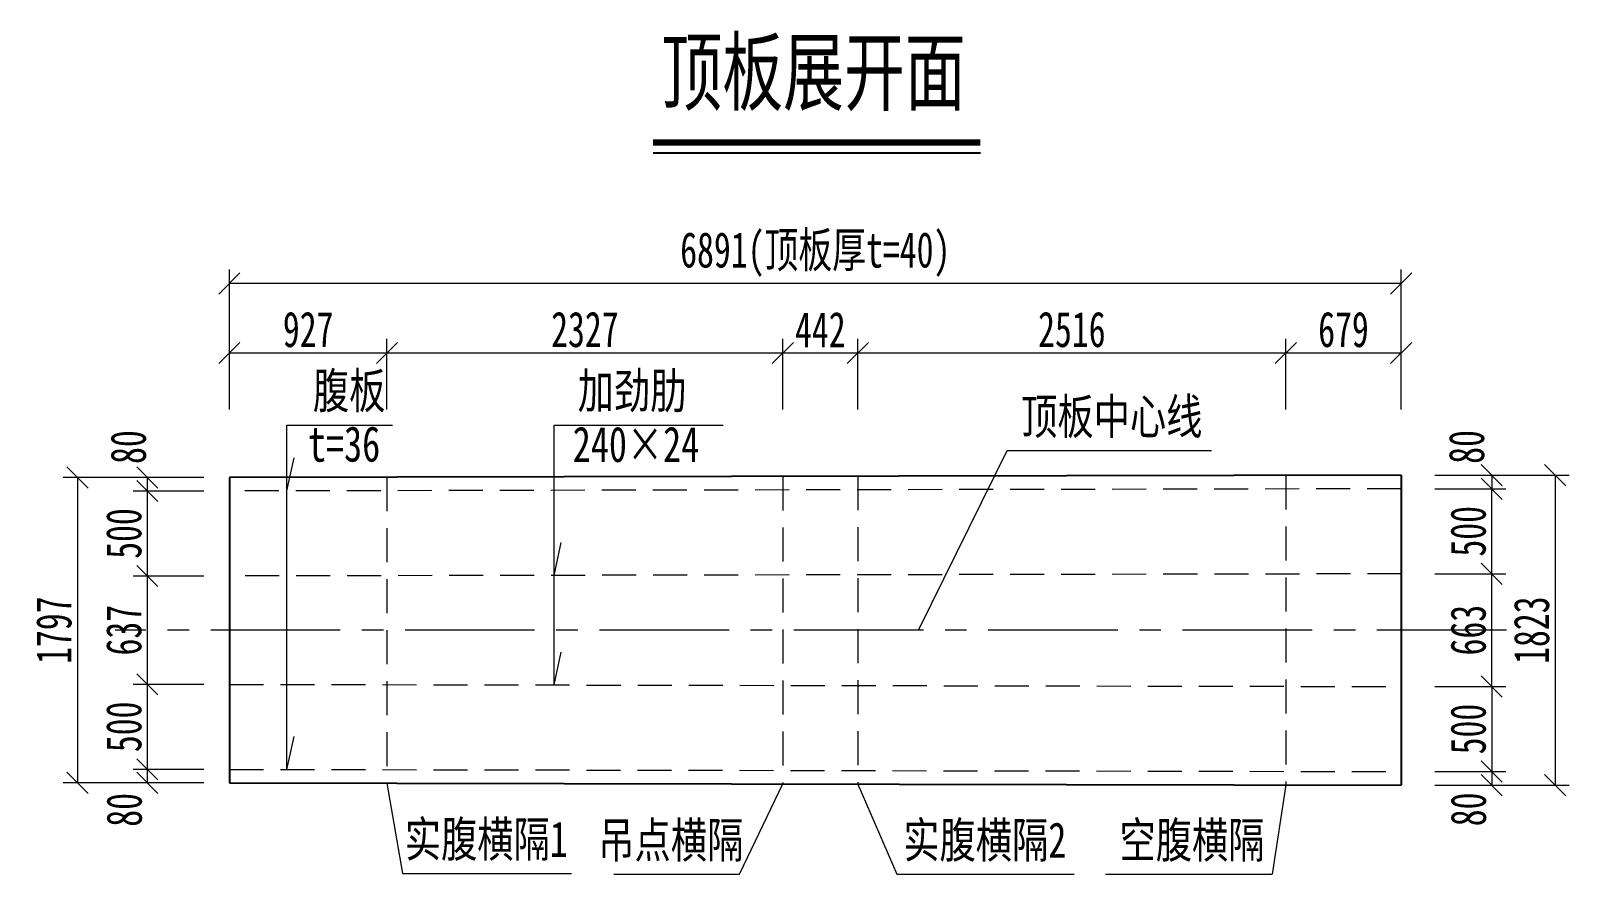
# Model space of a CAD drawing. Header units: millimetres. Extents: x -411717 to -116098, y 0 to 693159.
# Drawn here: x -204646 to -195600, y 345799 to 350760 of the extents above; entities that cross this region are included whole.
import ezdxf
from ezdxf.enums import TextEntityAlignment as Align

# ---------------------------------------------------------------- set-up
doc = ezdxf.new("R2010")
doc.units = ezdxf.units.MM
doc.header["$LTSCALE"] = 2
doc.header["$PDMODE"] = 3
doc.header["$PDSIZE"] = -10
doc.linetypes.add('CENTER2', pattern=[28.575, 19.05, -3.175, 3.175, -3.175])
doc.linetypes.add('DASHED', pattern=[0.75, 0.5, -0.25])
doc.layers.get('Defpoints').update_dxf_attribs({"color": 8, "lineweight": 9})
for name, color, linetype, lineweight in [('中心线', 7, 'CENTER2', 15), ('标注', 4, 'Continuous', 13), ('标注线及字体', 2, 'Continuous', 15), ('虚线', 4, 'DASHED', 15), ('钢板粗线', 1, 'Continuous', 25)]:
    doc.layers.add(name, color=color, linetype=linetype, lineweight=lineweight)
doc.styles.add('111', font='仿宋_GB2312.ttf', dxfattribs={"width": 0.7})
doc.styles.add('BM_Anno', font='仿宋_GB2312.ttf', dxfattribs={"width": 0.85})
doc.dimstyles.new('200', dxfattribs={"dimscale": 0, "dimtxt": 2.5, "dimasz": 1.5, "dimexe": 1, "dimexo": 1, "dimgap": 0.4, "dimtad": 1, "dimdec": 0, "dimdsep": 46, "dimtxsty": '111', "dimblk": 'OBLIQUE', "dimcen": 0, "dimclrd": 256, "dimclre": 256, "dimclrt": 256, "dimadec": 1, "dimazin": 2, "dimtfac": 1, "dimtdec": 0, "dimtmove": 2, "dimatfit": 3, "dimfxl": 4, "dimfxlon": 1, "dimtolj": 1, "dimlwd": -1, "dimlwe": -1, "dimarcsym": 0})

# ---------------------------------------------------------------- blocks, each defined once
blk = doc.blocks.new('_Oblique')
at = {"color": 0, "linetype": 'ByBlock', "lineweight": -2}
blk.add_line((-0.5, -0.5), (0.5, 0.5), dxfattribs=at)
blk = doc.blocks.new('*D161')
at = {"layer": 'Defpoints', "color": 0, "transparency": 16777216}
for p in [(-202551.6, 348865), (-202551.6, 348299.3), (-203478.6, 348297.5)]:
    blk.add_point(p, dxfattribs=at)
at = {"layer": '标注', "transparency": 16777216}
for p, q in [((-203478.6, 348531.6), (-203478.6, 348948.3)), ((-202551.6, 348531.6), (-202551.6, 348948.3)), ((-203478.6, 348865), (-202551.6, 348865))]:
    blk.add_line(p, q, dxfattribs=at)
at = {"layer": '标注', "transparency": 16777216, "xscale": 124.9999999999999, "yscale": 124.9999999999999, "zscale": 124.9999999999999, "rotation": 180}
blk.add_blockref('_Oblique', (-203478.6, 348865), dxfattribs=at)
at = {"layer": '标注', "transparency": 16777216, "xscale": 124.9999999999999, "yscale": 124.9999999999999, "zscale": 124.9999999999999}
blk.add_blockref('_Oblique', (-202551.6, 348865), dxfattribs=at)
at = {"layer": '标注', "transparency": 16777216, "insert": (-203015.1, 349002.5), "char_height": 208.33, "attachment_point": 5, "style": '111'}
blk.add_mtext('\\A1;927', dxfattribs=at)
blk = doc.blocks.new('*D162')
at = {"layer": 'Defpoints', "color": 0, "transparency": 16777216}
for p in [(-200224.6, 348865), (-202551.6, 348134.9), (-200224.6, 348134.9)]:
    blk.add_point(p, dxfattribs=at)
at = {"layer": '标注', "transparency": 16777216}
for p, q in [((-202551.6, 348531.6), (-202551.6, 348948.3)), ((-200224.6, 348531.6), (-200224.6, 348948.3)), ((-202551.6, 348865), (-200224.6, 348865))]:
    blk.add_line(p, q, dxfattribs=at)
at = {"layer": '标注', "transparency": 16777216, "xscale": 124.9999999999999, "yscale": 124.9999999999999, "zscale": 124.9999999999999, "rotation": 180}
blk.add_blockref('_Oblique', (-202551.6, 348865), dxfattribs=at)
at = {"layer": '标注', "transparency": 16777216, "xscale": 124.9999999999999, "yscale": 124.9999999999999, "zscale": 124.9999999999999}
blk.add_blockref('_Oblique', (-200224.6, 348865), dxfattribs=at)
at = {"layer": '标注', "transparency": 16777216, "insert": (-201388.1, 349002.5), "char_height": 208.33, "attachment_point": 5, "style": '111'}
blk.add_mtext('\\A1;2327', dxfattribs=at)
blk = doc.blocks.new('*D163')
at = {"layer": 'Defpoints', "color": 0, "transparency": 16777216}
for p in [(-199782.6, 348865), (-200224.6, 348139.3), (-199782.6, 348140.2)]:
    blk.add_point(p, dxfattribs=at)
at = {"layer": '标注', "transparency": 16777216}
for p, q in [((-200224.6, 348531.6), (-200224.6, 348948.3)), ((-199782.6, 348531.6), (-199782.6, 348948.3)), ((-200224.6, 348865), (-199782.6, 348865))]:
    blk.add_line(p, q, dxfattribs=at)
at = {"layer": '标注', "transparency": 16777216, "xscale": 124.9999999999999, "yscale": 124.9999999999999, "zscale": 124.9999999999999, "rotation": 180}
blk.add_blockref('_Oblique', (-200224.6, 348865), dxfattribs=at)
at = {"layer": '标注', "transparency": 16777216, "xscale": 124.9999999999999, "yscale": 124.9999999999999, "zscale": 124.9999999999999}
blk.add_blockref('_Oblique', (-199782.6, 348865), dxfattribs=at)
at = {"layer": '标注', "transparency": 16777216, "insert": (-200003.6, 349002.5), "char_height": 208.33, "attachment_point": 5, "style": '111'}
blk.add_mtext('\\A1;442', dxfattribs=at)
blk = doc.blocks.new('*D164')
at = {"layer": 'Defpoints', "color": 0, "transparency": 16777216}
for p in [(-197266.6, 348865), (-199782.6, 348140.2), (-197266.6, 348144.9)]:
    blk.add_point(p, dxfattribs=at)
at = {"layer": '标注', "transparency": 16777216}
for p, q in [((-199782.6, 348531.6), (-199782.6, 348948.3)), ((-197266.6, 348531.6), (-197266.6, 348948.3)), ((-199782.6, 348865), (-197266.6, 348865))]:
    blk.add_line(p, q, dxfattribs=at)
at = {"layer": '标注', "transparency": 16777216, "xscale": 124.9999999999999, "yscale": 124.9999999999999, "zscale": 124.9999999999999, "rotation": 180}
blk.add_blockref('_Oblique', (-199782.6, 348865), dxfattribs=at)
at = {"layer": '标注', "transparency": 16777216, "xscale": 124.9999999999999, "yscale": 124.9999999999999, "zscale": 124.9999999999999}
blk.add_blockref('_Oblique', (-197266.6, 348865), dxfattribs=at)
at = {"layer": '标注', "transparency": 16777216, "insert": (-198524.6, 349002.5), "char_height": 208.33, "attachment_point": 5, "style": '111'}
blk.add_mtext('\\A1;2516', dxfattribs=at)
blk = doc.blocks.new('*D165')
at = {"layer": 'Defpoints', "color": 0, "transparency": 16777216}
for p in [(-196587.6, 348865), (-197266.6, 348309.3), (-196587.6, 348309.3)]:
    blk.add_point(p, dxfattribs=at)
at = {"layer": '标注', "transparency": 16777216}
for p, q in [((-197266.6, 348531.6), (-197266.6, 348948.3)), ((-196587.6, 348531.6), (-196587.6, 348948.3)), ((-197266.6, 348865), (-196587.6, 348865))]:
    blk.add_line(p, q, dxfattribs=at)
at = {"layer": '标注', "transparency": 16777216, "xscale": 124.9999999999999, "yscale": 124.9999999999999, "zscale": 124.9999999999999, "rotation": 180}
blk.add_blockref('_Oblique', (-197266.6, 348865), dxfattribs=at)
at = {"layer": '标注', "transparency": 16777216, "xscale": 124.9999999999999, "yscale": 124.9999999999999, "zscale": 124.9999999999999}
blk.add_blockref('_Oblique', (-196587.6, 348865), dxfattribs=at)
at = {"layer": '标注', "transparency": 16777216, "insert": (-196927.1, 349002.5), "char_height": 208.33, "attachment_point": 5, "style": '111'}
blk.add_mtext('\\A1;679', dxfattribs=at)
blk = doc.blocks.new('*D166')
at = {"layer": 'Defpoints', "color": 0, "transparency": 16777216}
for p in [(-203478.6, 349273.3), (-203478.6, 348146.2), (-196587.6, 348146.2)]:
    blk.add_point(p, dxfattribs=at)
at = {"layer": '标注', "transparency": 16777216}
for p, q in [((-203478.6, 348940), (-203478.6, 349356.6)), ((-196587.6, 348940), (-196587.6, 349356.6)), ((-196587.6, 349273.3), (-203478.6, 349273.3))]:
    blk.add_line(p, q, dxfattribs=at)
at = {"layer": '标注', "transparency": 16777216, "xscale": 124.9999999999999, "yscale": 124.9999999999999, "zscale": 124.9999999999999, "rotation": 180}
blk.add_blockref('_Oblique', (-203478.6, 349273.3), dxfattribs=at)
at = {"layer": '标注', "transparency": 16777216, "xscale": 124.9999999999999, "yscale": 124.9999999999999, "zscale": 124.9999999999999}
blk.add_blockref('_Oblique', (-196587.6, 349273.3), dxfattribs=at)
at = {"layer": '标注', "transparency": 16777216, "insert": (-200033.1, 349444), "char_height": 208.333, "attachment_point": 5, "style": '111'}
blk.add_mtext('\\A1;6891(顶板厚t=40)', dxfattribs=at)
blk = doc.blocks.new('*D167')
at = {"layer": 'Defpoints', "color": 0, "transparency": 16777216}
for p in [(-203478.6, 348133.2), (-203961.1, 348053.2), (-203478.5, 348053.2)]:
    blk.add_point(p, dxfattribs=at)
at = {"layer": '标注', "transparency": 16777216}
for p, q in [((-203627.8, 348133.2), (-204044.5, 348133.2)), ((-203961.1, 348133.2), (-203961.1, 348053.2)), ((-203627.8, 348053.2), (-204044.5, 348053.2))]:
    blk.add_line(p, q, dxfattribs=at)
at = {"layer": '标注', "transparency": 16777216, "xscale": 124.9999999999999, "yscale": 124.9999999999999, "zscale": 124.9999999999999}
for p, rotation in [((-203961.1, 348133.2), 90), ((-203961.1, 348053.2), 270)]:
    blk.add_blockref('_Oblique', p, dxfattribs=dict(at, rotation=rotation))
at = {"layer": '标注', "transparency": 16777216, "insert": (-204072, 348311.6), "char_height": 208.33, "attachment_point": 5, "rotation": 90, "style": '111'}
blk.add_mtext('\\A1;80', dxfattribs=at)
blk = doc.blocks.new('*D168')
at = {"layer": 'Defpoints', "color": 0, "transparency": 16777216}
for p in [(-203478.6, 346416.2), (-203961.1, 346336.2), (-203478.8, 346336.2)]:
    blk.add_point(p, dxfattribs=at)
at = {"layer": '标注', "transparency": 16777216}
for p, q in [((-203627.8, 346416.2), (-204044.5, 346416.2)), ((-203961.1, 346416.2), (-203961.1, 346336.2)), ((-203627.8, 346336.2), (-204044.5, 346336.2))]:
    blk.add_line(p, q, dxfattribs=at)
at = {"layer": '标注', "transparency": 16777216, "xscale": 124.9999999999999, "yscale": 124.9999999999999, "zscale": 124.9999999999999}
for p, rotation in [((-203961.1, 346416.2), 90), ((-203961.1, 346336.2), 270)]:
    blk.add_blockref('_Oblique', p, dxfattribs=dict(at, rotation=rotation))
at = {"layer": '标注', "transparency": 16777216, "insert": (-204096.3, 346178), "char_height": 208.33, "attachment_point": 5, "rotation": 90, "style": '111'}
blk.add_mtext('\\A1;80', dxfattribs=at)
blk = doc.blocks.new('*D169')
at = {"layer": 'Defpoints', "color": 0, "transparency": 16777216}
for p in [(-203478.6, 348133.2), (-204372.2, 346336.2), (-203478.6, 346336.2)]:
    blk.add_point(p, dxfattribs=at)
at = {"layer": '标注', "transparency": 16777216}
for p, q in [((-204038.8, 348133.2), (-204455.5, 348133.2)), ((-204372.2, 348133.2), (-204372.2, 346336.2)), ((-204038.8, 346336.2), (-204455.5, 346336.2))]:
    blk.add_line(p, q, dxfattribs=at)
at = {"layer": '标注', "transparency": 16777216, "xscale": 124.9999999999999, "yscale": 124.9999999999999, "zscale": 124.9999999999999}
for p, rotation in [((-204372.2, 348133.2), 90), ((-204372.2, 346336.2), 270)]:
    blk.add_blockref('_Oblique', p, dxfattribs=dict(at, rotation=rotation))
at = {"layer": '标注', "transparency": 16777216, "insert": (-204509.7, 347234.7), "char_height": 208.33, "attachment_point": 5, "rotation": 90, "style": '111'}
blk.add_mtext('\\A1;1797', dxfattribs=at)
blk = doc.blocks.new('*D170')
at = {"layer": 'Defpoints', "color": 0, "transparency": 16777216}
for p in [(-196587.6, 348146.2), (-196587.6, 348066.2), (-196055.7, 348066.2)]:
    blk.add_point(p, dxfattribs=at)
at = {"layer": '标注', "transparency": 16777216}
for p, q in [((-196389.1, 348146.2), (-195972.4, 348146.2)), ((-196055.7, 348146.2), (-196055.7, 348066.2)), ((-196389.1, 348066.2), (-195972.4, 348066.2))]:
    blk.add_line(p, q, dxfattribs=at)
at = {"layer": '标注', "transparency": 16777216, "xscale": 124.9999999999999, "yscale": 124.9999999999999, "zscale": 124.9999999999999}
for p, rotation in [((-196055.7, 348146.2), 90), ((-196055.7, 348066.2), 270)]:
    blk.add_blockref('_Oblique', p, dxfattribs=dict(at, rotation=rotation))
at = {"layer": '标注', "transparency": 16777216, "insert": (-196202.7, 348312.4), "char_height": 208.33, "attachment_point": 5, "rotation": 90, "style": '111'}
blk.add_mtext('\\A1;80', dxfattribs=at)
blk = doc.blocks.new('*D171')
at = {"layer": 'Defpoints', "color": 0, "transparency": 16777216}
for p in [(-196587.5, 346403.2), (-196587.6, 346323.2), (-196055.7, 346323.2)]:
    blk.add_point(p, dxfattribs=at)
at = {"layer": '标注', "transparency": 16777216}
for p, q in [((-196389.1, 346403.2), (-195972.4, 346403.2)), ((-196055.7, 346403.2), (-196055.7, 346323.2)), ((-196389.1, 346323.2), (-195972.4, 346323.2))]:
    blk.add_line(p, q, dxfattribs=at)
at = {"layer": '标注', "transparency": 16777216, "xscale": 124.9999999999999, "yscale": 124.9999999999999, "zscale": 124.9999999999999}
for p, rotation in [((-196055.7, 346403.2), 90), ((-196055.7, 346323.2), 270)]:
    blk.add_blockref('_Oblique', p, dxfattribs=dict(at, rotation=rotation))
at = {"layer": '标注', "transparency": 16777216, "insert": (-196191.9, 346180.7), "char_height": 208.33, "attachment_point": 5, "rotation": 90, "style": '111'}
blk.add_mtext('\\A1;80', dxfattribs=at)
blk = doc.blocks.new('*D172')
at = {"layer": 'Defpoints', "color": 0, "transparency": 16777216}
for p in [(-196587.6, 348146.2), (-196587.6, 346323.2), (-195683, 346323.2)]:
    blk.add_point(p, dxfattribs=at)
at = {"layer": '标注', "transparency": 16777216}
for p, q in [((-196016.3, 348146.2), (-195599.7, 348146.2)), ((-195683, 348146.2), (-195683, 346323.2)), ((-196016.3, 346323.2), (-195599.7, 346323.2))]:
    blk.add_line(p, q, dxfattribs=at)
at = {"layer": '标注', "transparency": 16777216, "xscale": 124.9999999999999, "yscale": 124.9999999999999, "zscale": 124.9999999999999}
for p, rotation in [((-195683, 348146.2), 90), ((-195683, 346323.2), 270)]:
    blk.add_blockref('_Oblique', p, dxfattribs=dict(at, rotation=rotation))
at = {"layer": '标注', "transparency": 16777216, "insert": (-195820.5, 347234.7), "char_height": 208.33, "attachment_point": 5, "rotation": 90, "style": '111'}
blk.add_mtext('\\A1;1823', dxfattribs=at)
blk = doc.blocks.new('*D512')
at = {"layer": 'Defpoints', "color": 0, "transparency": 16777216}
for p in [(-203478.5, 348053.2), (-203961.1, 347553.2), (-203477.5, 347553.2)]:
    blk.add_point(p, dxfattribs=at)
at = {"layer": '标注', "transparency": 16777216}
for p, q in [((-203627.8, 348053.2), (-204044.5, 348053.2)), ((-203961.1, 348053.2), (-203961.1, 347553.2)), ((-203627.8, 347553.2), (-204044.5, 347553.2))]:
    blk.add_line(p, q, dxfattribs=at)
at = {"layer": '标注', "transparency": 16777216, "xscale": 124.9999999999999, "yscale": 124.9999999999999, "zscale": 124.9999999999999}
for p, rotation in [((-203961.1, 348053.2), 90), ((-203961.1, 347553.2), 270)]:
    blk.add_blockref('_Oblique', p, dxfattribs=dict(at, rotation=rotation))
at = {"layer": '标注', "transparency": 16777216, "insert": (-204098.6, 347803.2), "char_height": 208.33, "attachment_point": 5, "rotation": 90, "style": '111'}
blk.add_mtext('\\A1;500', dxfattribs=at)
blk = doc.blocks.new('*D513')
at = {"layer": 'Defpoints', "color": 0, "transparency": 16777216}
for p in [(-203477.5, 347553.2), (-203961.1, 346916.2), (-203477.5, 346916.2)]:
    blk.add_point(p, dxfattribs=at)
at = {"layer": '标注', "transparency": 16777216}
for p, q in [((-203627.8, 347553.2), (-204044.5, 347553.2)), ((-203961.1, 347553.2), (-203961.1, 346916.2)), ((-203627.8, 346916.2), (-204044.5, 346916.2))]:
    blk.add_line(p, q, dxfattribs=at)
at = {"layer": '标注', "transparency": 16777216, "xscale": 124.9999999999999, "yscale": 124.9999999999999, "zscale": 124.9999999999999}
for p, rotation in [((-203961.1, 347553.2), 90), ((-203961.1, 346916.2), 270)]:
    blk.add_blockref('_Oblique', p, dxfattribs=dict(at, rotation=rotation))
at = {"layer": '标注', "transparency": 16777216, "insert": (-204098.6, 347234.7), "char_height": 208.33, "attachment_point": 5, "rotation": 90, "style": '111'}
blk.add_mtext('\\A1;637', dxfattribs=at)
blk = doc.blocks.new('*D514')
at = {"layer": 'Defpoints', "color": 0, "transparency": 16777216}
for p in [(-203477.5, 346916.2), (-203961.1, 346416.2), (-203478.6, 346416.2)]:
    blk.add_point(p, dxfattribs=at)
at = {"layer": '标注', "transparency": 16777216}
for p, q in [((-203627.8, 346916.2), (-204044.5, 346916.2)), ((-203961.1, 346916.2), (-203961.1, 346416.2)), ((-203627.8, 346416.2), (-204044.5, 346416.2))]:
    blk.add_line(p, q, dxfattribs=at)
at = {"layer": '标注', "transparency": 16777216, "xscale": 124.9999999999999, "yscale": 124.9999999999999, "zscale": 124.9999999999999}
for p, rotation in [((-203961.1, 346916.2), 90), ((-203961.1, 346416.2), 270)]:
    blk.add_blockref('_Oblique', p, dxfattribs=dict(at, rotation=rotation))
at = {"layer": '标注', "transparency": 16777216, "insert": (-204098.6, 346666.2), "char_height": 208.33, "attachment_point": 5, "rotation": 90, "style": '111'}
blk.add_mtext('\\A1;500', dxfattribs=at)
blk = doc.blocks.new('*D515')
at = {"layer": 'Defpoints', "color": 0, "transparency": 16777216}
for p in [(-196587.6, 346903.2), (-196587.5, 346403.2), (-196055.7, 346403.2)]:
    blk.add_point(p, dxfattribs=at)
at = {"layer": '标注', "transparency": 16777216}
for p, q in [((-196389.1, 346903.2), (-195972.4, 346903.2)), ((-196055.7, 346903.2), (-196055.7, 346403.2)), ((-196389.1, 346403.2), (-195972.4, 346403.2))]:
    blk.add_line(p, q, dxfattribs=at)
at = {"layer": '标注', "transparency": 16777216, "xscale": 124.9999999999999, "yscale": 124.9999999999999, "zscale": 124.9999999999999}
for p, rotation in [((-196055.7, 346903.2), 90), ((-196055.7, 346403.2), 270)]:
    blk.add_blockref('_Oblique', p, dxfattribs=dict(at, rotation=rotation))
at = {"layer": '标注', "transparency": 16777216, "insert": (-196193.2, 346653.2), "char_height": 208.33, "attachment_point": 5, "rotation": 90, "style": '111'}
blk.add_mtext('\\A1;500', dxfattribs=at)
blk = doc.blocks.new('*D516')
at = {"layer": 'Defpoints', "color": 0, "transparency": 16777216}
for p in [(-196587.8, 347566.2), (-196055.7, 347566.2), (-196586.5, 346903.2)]:
    blk.add_point(p, dxfattribs=at)
at = {"layer": '标注', "transparency": 16777216}
for p, q in [((-196389.1, 347566.2), (-195972.4, 347566.2)), ((-196055.7, 346903.2), (-196055.7, 347566.2)), ((-196389.1, 346903.2), (-195972.4, 346903.2))]:
    blk.add_line(p, q, dxfattribs=at)
at = {"layer": '标注', "transparency": 16777216, "xscale": 124.9999999999999, "yscale": 124.9999999999999, "zscale": 124.9999999999999}
for p, rotation in [((-196055.7, 347566.2), 90), ((-196055.7, 346903.2), 270)]:
    blk.add_blockref('_Oblique', p, dxfattribs=dict(at, rotation=rotation))
at = {"layer": '标注', "transparency": 16777216, "insert": (-196193.2, 347234.7), "char_height": 208.33, "attachment_point": 5, "rotation": 90, "style": '111'}
blk.add_mtext('\\A1;663', dxfattribs=at)
blk = doc.blocks.new('*D517')
at = {"layer": 'Defpoints', "color": 0, "transparency": 16777216}
for p in [(-196587.6, 348066.2), (-196055.7, 348066.2), (-196586.5, 347566.2)]:
    blk.add_point(p, dxfattribs=at)
at = {"layer": '标注', "transparency": 16777216}
for p, q in [((-196389.1, 348066.2), (-195972.4, 348066.2)), ((-196055.7, 347566.2), (-196055.7, 348066.2)), ((-196389.1, 347566.2), (-195972.4, 347566.2))]:
    blk.add_line(p, q, dxfattribs=at)
at = {"layer": '标注', "transparency": 16777216, "xscale": 124.9999999999999, "yscale": 124.9999999999999, "zscale": 124.9999999999999}
for p, rotation in [((-196055.7, 348066.2), 90), ((-196055.7, 347566.2), 270)]:
    blk.add_blockref('_Oblique', p, dxfattribs=dict(at, rotation=rotation))
at = {"layer": '标注', "transparency": 16777216, "insert": (-196193.2, 347816.2), "char_height": 208.33, "attachment_point": 5, "rotation": 90, "style": '111'}
blk.add_mtext('\\A1;500', dxfattribs=at)

msp = doc.modelspace()

# ---------------------------------------------------------------- linework, layer by layer
at = {"color": 4}
msp.add_line((-200987.1, 350042.6), (-199061.9, 350042.6), dxfattribs=at)
at = {"color": 6, "const_width": 36}
msp.add_lwpolyline([(-200987.1, 350102.6), (-199061.9, 350102.6)], dxfattribs=at)
at = {"layer": '中心线', "ltscale": 20}
msp.add_line((-195968.3, 347234.7), (-204150.7, 347234.7), dxfattribs=at)
at = {"layer": '标注'}
for p, q in [((-203140.5, 346415.6), (-203140.5, 348441.3)), ((-203140.5, 348441.3), (-202518.5, 348441.3)), ((-201569.3, 346912.6), (-201569.3, 348441.3)), ((-201569.3, 348441.3), (-200575.6, 348441.3)), ((-203140.6, 348053.8), (-203098.2, 348247.6)), ((-199426.2, 347234.7), (-198904.1, 348290.5)), ((-198904.1, 348290.5), (-197703.8, 348290.5)), ((-201569.2, 347556.8), (-201526.9, 347750.5)), ((-201569.3, 346912.6), (-201527, 347106.3)), ((-203140.5, 346415.6), (-203098.2, 346609.3)), ((-202551.6, 346334.4), (-202461.2, 345804.6)), ((-200479, 345799.4), (-200224.6, 346330.1)), ((-199782.6, 346329.2), (-199554, 345799.4)), ((-197266.6, 346324.5), (-197346.3, 345799.4)), ((-202461.2, 345804.6), (-201466.7, 345804.6)), ((-201216.8, 345799.4), (-200479, 345799.4)), ((-199554, 345799.4), (-198511.3, 345799.4)), ((-198326.2, 345799.4), (-197346.3, 345799.4))]:
    msp.add_line(p, q, dxfattribs=at)
at = {"layer": '虚线', "ltscale": 200}
for p, q in [((-202551.6, 348134.9), (-202551.6, 346334.4)), ((-199782.6, 348140.2), (-199782.6, 346329.2)), ((-196587.5, 348066.2), (-203478.5, 348053.2)), ((-196586.5, 347566.2), (-203477.5, 347553.2)), ((-203477.5, 346916.2), (-196586.5, 346903.2)), ((-203478.5, 346416.2), (-196587.5, 346403.2))]:
    msp.add_line(p, q, dxfattribs=at)
at = {"layer": '虚线', "color": 5, "ltscale": 200}
msp.add_line((-200224.6, 348139.3), (-200224.6, 346330.1), dxfattribs=at)
at = {"layer": '虚线', "color": 6, "ltscale": 200}
msp.add_line((-197266.6, 348144.9), (-197266.6, 346324.5), dxfattribs=at)
at = {"layer": '钢板粗线'}
for p, q in [((-196587.6, 348146.2), (-203478.6, 348133.2)), ((-203478.6, 348133.2), (-203478.6, 346336.2)), ((-196587.6, 348146.2), (-196587.6, 346323.2)), ((-203478.6, 346336.2), (-196587.6, 346323.2))]:
    msp.add_line(p, q, dxfattribs=at)

# ---------------------------------------------------------------- texts
at = {"layer": '标注', "linetype": 'DASHED', "style": 'BM_Anno', "width": 0.75}
for s, p in [('腹板', (-202987.4, 348476.5)), ('加劲肋', (-201430, 348476.5)), ('顶板中心线', (-198822.3, 348324.9)), ('t=36', (-203016.8, 348163.4)), ('240×24', (-201459.5, 348161.3)), ('实腹横隔1', (-202446.8, 345839)), ('吊点横隔', (-201309.2, 345833.8)), ('实腹横隔2', (-199515.8, 345833.8)), ('空腹横隔', (-198244.4, 345833.8))]:
    msp.add_text(s, height=208.33, dxfattribs=at).set_placement(p, align=Align.BOTTOM_LEFT)
at = {"layer": '标注线及字体', "color": 0, "style": '111', "width": 0.7}
msp.add_text('顶板展开面', height=375, dxfattribs=at).set_placement((-200043.2, 350523.6), align=Align.MIDDLE)

# ---------------------------------------------------------------- dimensions: what is measured, and where the dimension line sits
at = {"layer": '标注'}
dim = msp.add_linear_dim(base=(-203478.6, 349273.3), p1=(-196587.6, 348146.2), p2=(-203478.6, 348146.2), text='<>(顶板厚t=40)', dimstyle='200', override={"dimscale": 83.333333, "dimarcsym": 1}, dxfattribs=at)
dim.commit()
dim.dimension.update_dxf_attribs({"geometry": '*D166', "text_midpoint": (-200033.1, 349444)})
for base, p1, p2, picture, middle in [((-202551.6, 348865), (-203478.6, 348297.5), (-202551.6, 348299.3), '*D161', (-203015.1, 349002.5)), ((-199782.6, 348865), (-200224.6, 348139.3), (-199782.6, 348140.2), '*D163', (-200003.6, 349002.5)), ((-197266.6, 348865), (-199782.6, 348140.2), (-197266.6, 348144.9), '*D164', (-198524.6, 349002.5)), ((-196587.6, 348865), (-197266.6, 348309.3), (-196587.6, 348309.3), '*D165', (-196927.1, 349002.5))]:
    dim = msp.add_linear_dim(base=base, p1=p1, p2=p2, dimstyle='200', override={"dimscale": 83.333333, "dimarcsym": 1}, dxfattribs=at)
    dim.commit()
    dim.dimension.update_dxf_attribs({"geometry": picture, "text_midpoint": middle})
dim = msp.add_linear_dim(base=(-200224.6, 348865), p1=(-202551.6, 348134.9), p2=(-200224.6, 348134.9), dimstyle='200', override={"dimscale": 83.333333, "dimarcsym": 1}, dxfattribs=at)
dim.commit()
dim.dimension.update_dxf_attribs({"geometry": '*D162', "text_midpoint": (-201388.1, 349002.5), "dimtype": 160})
for base, p1, p2, picture, middle in [((-203961.1, 348053.2), (-203478.6, 348133.2), (-203478.5, 348053.2), '*D167', (-204072, 348311.6)), ((-196055.7, 348066.2), (-196587.6, 348146.2), (-196587.6, 348066.2), '*D170', (-196202.7, 348312.4)), ((-203961.1, 346336.2), (-203478.6, 346416.2), (-203478.8, 346336.2), '*D168', (-204096.3, 346178)), ((-196055.7, 346323.2), (-196587.5, 346403.2), (-196587.6, 346323.2), '*D171', (-196191.9, 346180.7))]:
    dim = msp.add_linear_dim(base=base, p1=p1, p2=p2, angle=90, dimstyle='200', override={"dimscale": 83.333333, "dimarcsym": 1}, dxfattribs=at)
    dim.commit()
    dim.dimension.update_dxf_attribs({"geometry": picture, "text_midpoint": middle, "dimtype": 160})
for base, p1, p2, override, picture, middle in [((-195683, 346323.2), (-196587.6, 348146.2), (-196587.6, 346323.2), {"dimscale": 83.333333, "dimarcsym": 1}, '*D172', (-195820.5, 347234.7)), ((-204372.2, 346336.2), (-203478.6, 348133.2), (-203478.6, 346336.2), {"dimscale": 83.333333, "dimarcsym": 1}, '*D169', (-204509.7, 347234.7)), ((-196055.7, 348066.2), (-196586.5, 347566.2), (-196587.6, 348066.2), {"dimscale": 83.333333, "dimadec": 3, "dimarcsym": 1}, '*D517', (-196193.2, 347816.2)), ((-203961.1, 347553.2), (-203478.5, 348053.2), (-203477.5, 347553.2), {"dimscale": 83.333333, "dimadec": 3, "dimarcsym": 1}, '*D512', (-204098.6, 347803.2)), ((-203961.1, 346916.2), (-203477.5, 347553.2), (-203477.5, 346916.2), {"dimscale": 83.333333, "dimadec": 3, "dimarcsym": 1}, '*D513', (-204098.6, 347234.7)), ((-196055.7, 347566.2), (-196586.5, 346903.2), (-196587.8, 347566.2), {"dimscale": 83.333333, "dimadec": 3, "dimarcsym": 1}, '*D516', (-196193.2, 347234.7)), ((-203961.1, 346416.2), (-203477.5, 346916.2), (-203478.6, 346416.2), {"dimscale": 83.333333, "dimadec": 3, "dimarcsym": 1}, '*D514', (-204098.6, 346666.2)), ((-196055.7, 346403.2), (-196587.6, 346903.2), (-196587.5, 346403.2), {"dimscale": 83.333333, "dimadec": 3, "dimarcsym": 1}, '*D515', (-196193.2, 346653.2))]:
    dim = msp.add_linear_dim(base=base, p1=p1, p2=p2, angle=90, dimstyle='200', override=override, dxfattribs=at)
    dim.commit()
    dim.dimension.update_dxf_attribs({"geometry": picture, "text_midpoint": middle})

doc.saveas('drawing.dxf')
